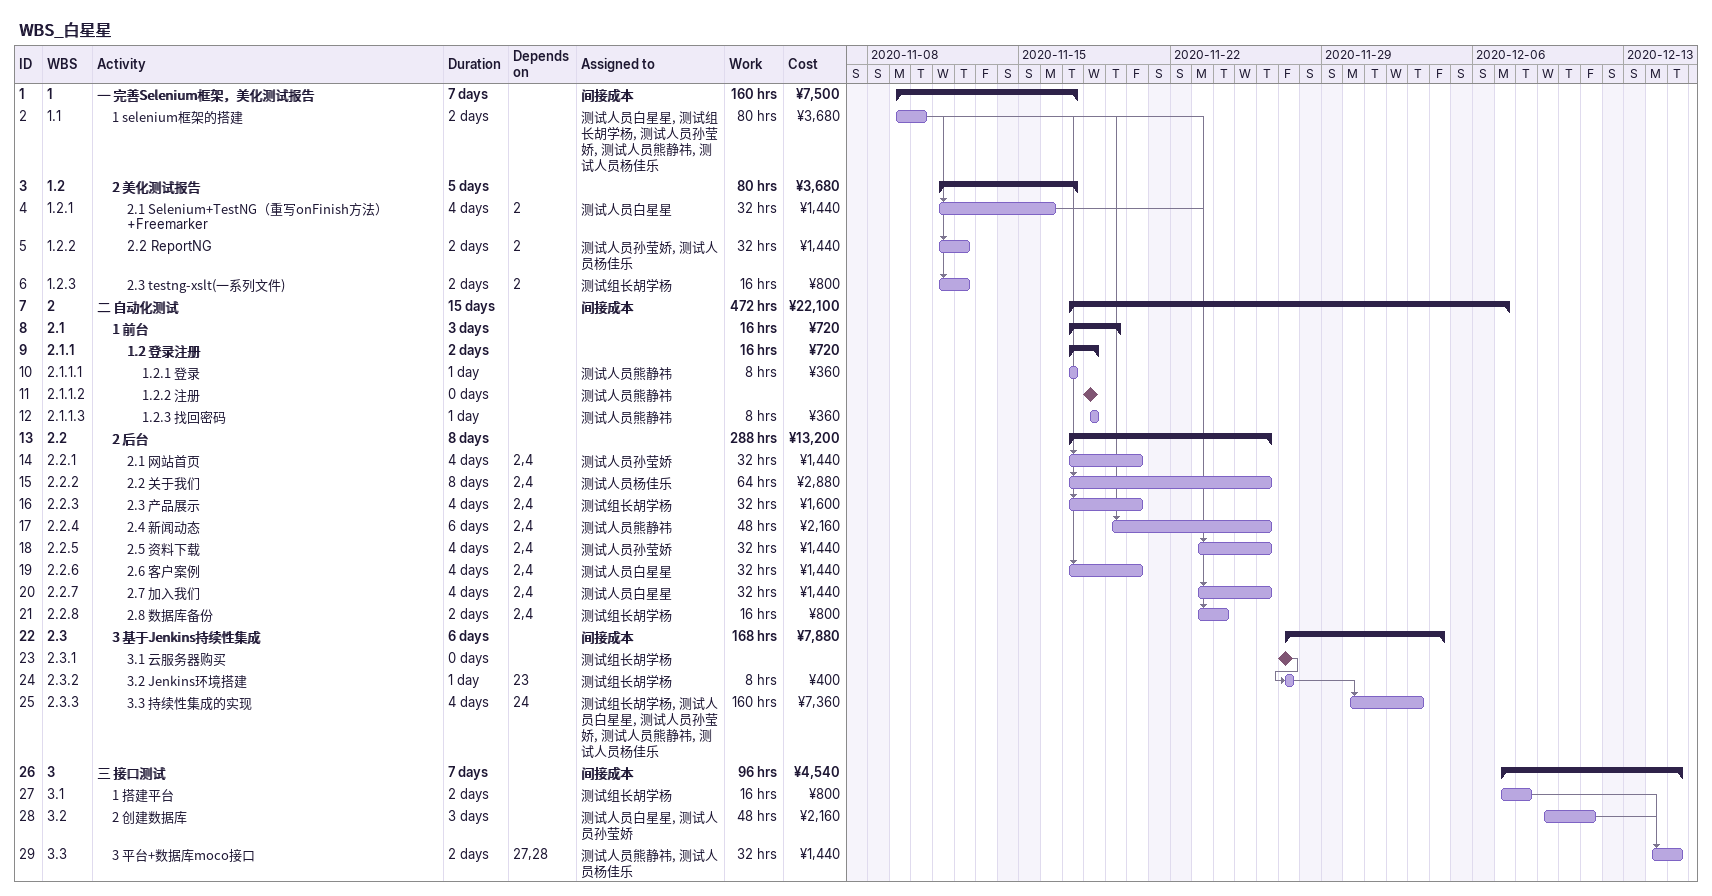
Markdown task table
WBS_白星星

| ID | WBS | Task | Duration | Start | Finish | Predecessors | Resources | Work (h) | Cost (¥) |
|---|---|---|---|---|---|---|---|---|---|
| 1 | 1 | **一 完善Selenium框架，美化测试报告** | 7d | 2020-11-09 | 2020-11-17 |  | 间接成本 | 160 | 7500 |
| 2 | 1.1 | 1 selenium框架的搭建 | 2d | 2020-11-09 | 2020-11-10 |  | 测试人员白星星, 测试组长胡学杨, 测试人员孙莹娇, 测试人员熊静祎, 测试人员杨佳乐 | 80 | 3680 |
| 3 | 1.2 | **2 美化测试报告** | 5d | 2020-11-11 | 2020-11-17 |  |  | 80 | 3680 |
| 4 | 1.2.1 | 2.1 Selenium+TestNG（重写onFinish方法）+Freemarker | 4d | 2020-11-11 | 2020-11-16 | 2 | 测试人员白星星 | 32 | 1440 |
| 5 | 1.2.2 | 2.2 ReportNG | 2d | 2020-11-11 | 2020-11-12 | 2 | 测试人员孙莹娇, 测试人员杨佳乐 | 32 | 1440 |
| 6 | 1.2.3 | 2.3 testng-xslt(一系列文件) | 2d | 2020-11-11 | 2020-11-12 | 2 | 测试组长胡学杨 | 16 | 800 |
| 7 | 2 | **二 自动化测试** | 15d | 2020-11-17 | 2020-12-07 |  | 间接成本 | 472 | 22100 |
| 8 | 2.1 | **1 前台** | 3d | 2020-11-17 | 2020-11-19 |  |  | 16 | 720 |
| 9 | 2.1.1 | **1.2 登录注册** | 2d | 2020-11-17 | 2020-11-18 |  |  | 16 | 720 |
| 10 | 2.1.1.1 | 1.2.1 登录 | 1d | 2020-11-17 | 2020-11-17 |  | 测试人员熊静祎 | 8 | 360 |
| 11 | 2.1.1.2 | 1.2.2 注册 | 0d | 2020-11-18 | 2020-11-18 |  | 测试人员熊静祎 |  |  |
| 12 | 2.1.1.3 | 1.2.3 找回密码 | 1d | 2020-11-18 | 2020-11-18 |  | 测试人员熊静祎 | 8 | 360 |
| 13 | 2.2 | **2 后台** | 8d | 2020-11-17 | 2020-11-26 |  |  | 288 | 13200 |
| 14 | 2.2.1 | 2.1 网站首页 | 4d | 2020-11-17 | 2020-11-20 | 2, 4 | 测试人员孙莹娇 | 32 | 1440 |
| 15 | 2.2.2 | 2.2 关于我们 | 8d | 2020-11-17 | 2020-11-26 | 2, 4 | 测试人员杨佳乐 | 64 | 2880 |
| 16 | 2.2.3 | 2.3 产品展示 | 4d | 2020-11-17 | 2020-11-20 | 2, 4 | 测试组长胡学杨 | 32 | 1600 |
| 17 | 2.2.4 | 2.4 新闻动态 | 6d | 2020-11-19 | 2020-11-26 | 2, 4 | 测试人员熊静祎 | 48 | 2160 |
| 18 | 2.2.5 | 2.5 资料下载 | 4d | 2020-11-23 | 2020-11-26 | 2, 4 | 测试人员孙莹娇 | 32 | 1440 |
| 19 | 2.2.6 | 2.6 客户案例 | 4d | 2020-11-17 | 2020-11-20 | 2, 4 | 测试人员白星星 | 32 | 1440 |
| 20 | 2.2.7 | 2.7 加入我们 | 4d | 2020-11-23 | 2020-11-26 | 2, 4 | 测试人员白星星 | 32 | 1440 |
| 21 | 2.2.8 | 2.8 数据库备份 | 2d | 2020-11-23 | 2020-11-24 | 2, 4 | 测试组长胡学杨 | 16 | 800 |
| 22 | 2.3 | **3 基于Jenkins持续性集成** | 6d | 2020-11-27 | 2020-12-04 |  | 间接成本 | 168 | 7880 |
| 23 | 2.3.1 | 3.1 云服务器购买 | 0d | 2020-11-27 | 2020-11-27 |  | 测试组长胡学杨 |  |  |
| 24 | 2.3.2 | 3.2 Jenkins环境搭建 | 1d | 2020-11-27 | 2020-11-27 | 23 | 测试组长胡学杨 | 8 | 400 |
| 25 | 2.3.3 | 3.3 持续性集成的实现 | 4d | 2020-11-30 | 2020-12-03 | 24 | 测试组长胡学杨, 测试人员白星星, 测试人员孙莹娇, 测试人员熊静祎, 测试人员杨佳乐 | 160 | 7360 |
| 26 | 3 | **三 接口测试** | 7d | 2020-12-07 | 2020-12-15 |  | 间接成本 | 96 | 4540 |
| 27 | 3.1 | 1 搭建平台 | 2d | 2020-12-07 | 2020-12-08 |  | 测试组长胡学杨 | 16 | 800 |
| 28 | 3.2 | 2 创建数据库 | 3d | 2020-12-09 | 2020-12-11 |  | 测试人员白星星, 测试人员孙莹娇 | 48 | 2160 |
| 29 | 3.3 | 3 平台+数据库moco接口 | 2d | 2020-12-14 | 2020-12-15 | 27, 28 | 测试人员熊静祎, 测试人员杨佳乐 | 32 | 1440 |
